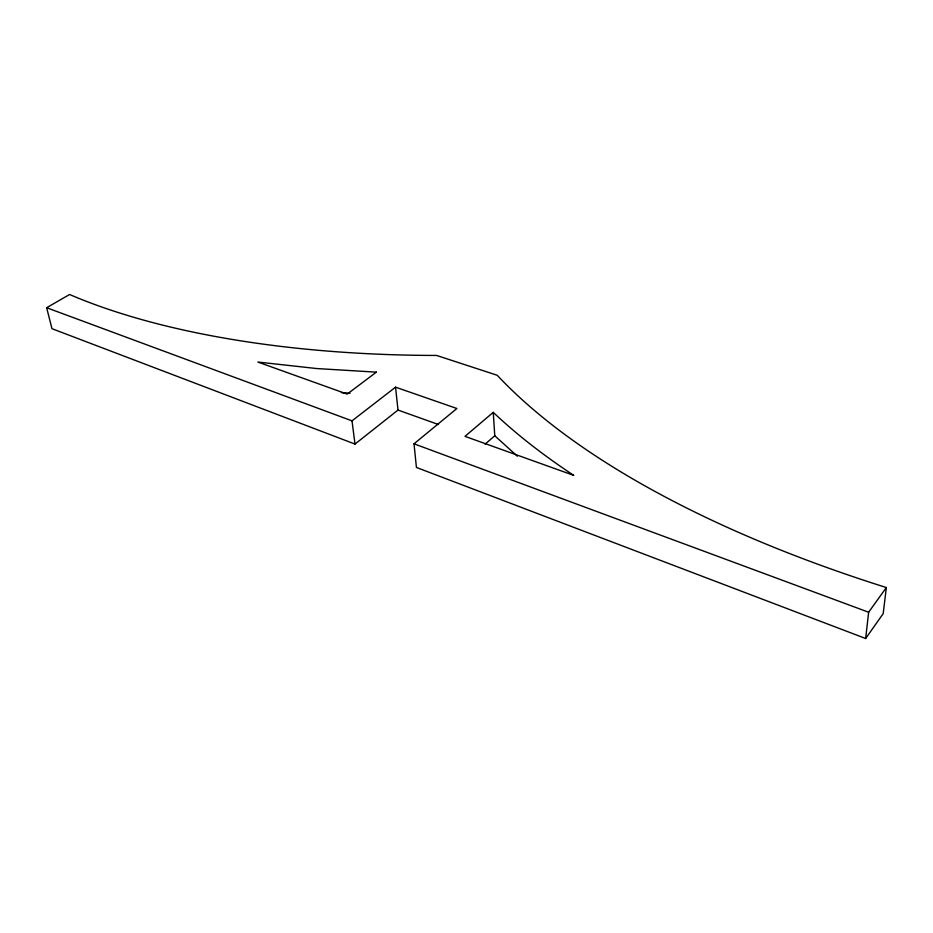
<?xml version="1.0" encoding="UTF-8"?>
<svg xmlns="http://www.w3.org/2000/svg" width="933" height="933" viewBox="0 0 933 933"><rect width="100%" height="100%" fill="white"/><g stroke="black" fill="none" stroke-linecap="round" stroke-linejoin="round"><path stroke-width="1.4" d="M865.649 638.499L868.646 612.235L886.35 587.545A842.102 342.936 7.2 0 1 497.207 375.264L436.574 355.438A577.877 220.923 -3.8 0 1 69.59 294.501L46.65 307.727L51.968 328.684L355.006 444.073L398.006 410.054L395.545 387.172L456.878 408.502L414.019 443.816L416.421 467.456L865.649 638.499L883.189 613.634L886.35 587.545M485.102 444.166L494.77 435.769L493.254 412.351L464.984 436.364L573.795 475.398C545.339 456.575 518.037 435.839 493.254 412.351M46.65 307.727L352.009 420.853L395.545 387.172M341.42 392.606L350.027 393.248M398.006 410.054L438.51 424.55M414.019 443.816L868.646 612.235M517.36 456.214L494.77 435.769M352.009 420.853L355.006 444.073M376.349 372.15L347.193 394.099L257.835 362.039L316.73 368.547L376.349 372.15"/></g></svg>
